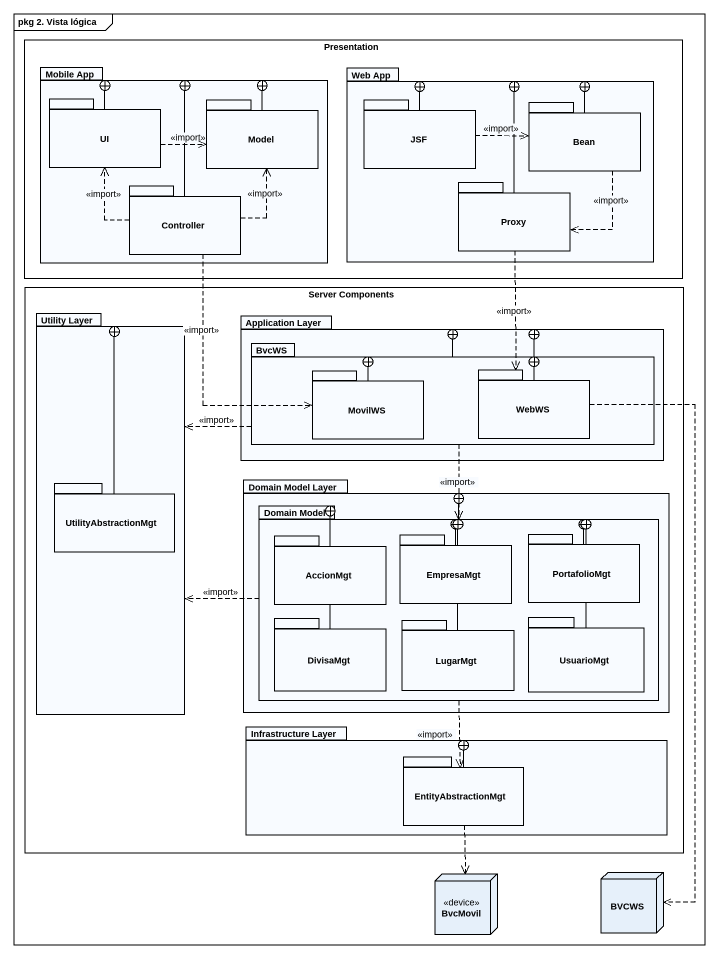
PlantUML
@startuml
mainframe pkg 2. Vista lógica
rectangle Presentation {
  package "Mobile App" as Mobile_App {
    package UI {
    }
    package Model {
    }
    package Controller {
    }
  }
  package "Web App" as Web_App {
    package JSF {
    }
    package Bean {
    }
    package Proxy {
    }
  }
}
rectangle "Server Components" as Server_Components {
  package "Utility Layer" as Utility_Layer {
    package UtilityAbstractionMgt {
    }
  }
  package "Application Layer" as Application_Layer {
    package BvcWS {
      package MovilWS {
      }
      package WebWS {
      }
    }
  }
  package "Domain Model Layer" as Domain_Model_Layer {
    package "Domain Model" as Domain_Model {
      package AccionMgt {
      }
      package EmpresaMgt {
      }
      package PortafolioMgt {
      }
      package DivisaMgt {
      }
      package LugarMgt {
      }
      package UsuarioMgt {
      }
    }
  }
  package "Infrastructure Layer" as Infrastructure_Layer {
    package EntityAbstractionMgt {
    }
  }
}
node BvcMovil <<device>>
node BVCWS
UI -right-+ Mobile_App
UI .right.> Model : <<import>>
Model -left-+ Mobile_App
JSF -right-+ Web_App
JSF .right.> Bean : <<import>>
Bean -left-+ Web_App
Bean ..> Proxy : <<import>>
Controller -up-+ Mobile_App
Controller .up.> UI : <<import>>
Controller .up.> Model : <<import>>
Controller ..> MovilWS : <<import>>
Proxy -up-+ Web_App
Proxy ..> WebWS : <<import>>
BvcWS .left.> Utility_Layer : <<import>>
BvcWS -up-+ Application_Layer
BvcWS ..> Domain_Model : <<import>>
MovilWS -right-+ BvcWS
WebWS -left-+ Application_Layer
WebWS -left-+ BvcWS
WebWS ..> BVCWS
UtilityAbstractionMgt -up-+ Utility_Layer
Domain_Model .left.> Utility_Layer : <<import>>
Domain_Model -up-+ Domain_Model_Layer
Domain_Model ..> EntityAbstractionMgt : <<import>>
AccionMgt -right-+ Domain_Model
EmpresaMgt --+ Domain_Model
PortafolioMgt -left-+ Domain_Model
DivisaMgt -right-+ Domain_Model
LugarMgt -up-+ Domain_Model
UsuarioMgt -left-+ Domain_Model
EntityAbstractionMgt -up-+ Infrastructure_Layer
EntityAbstractionMgt ..> BvcMovil
@enduml
